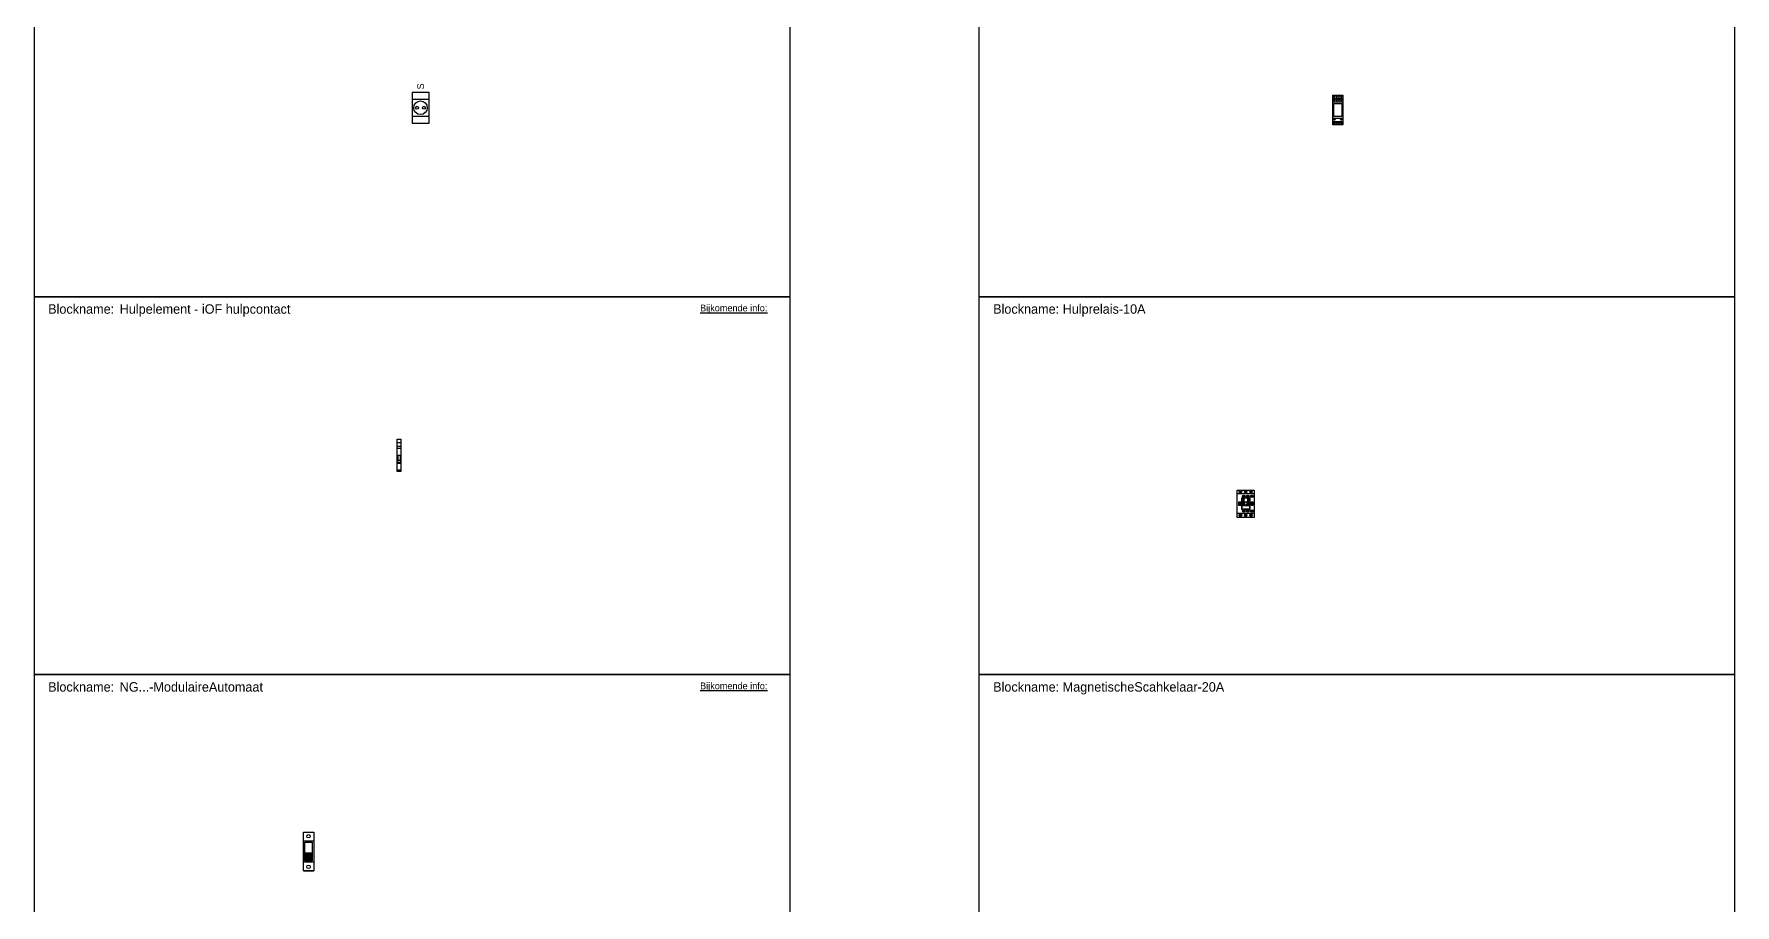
# Model space of a CAD drawing. Header units: millimetres. Extents: x -7152 to 5843, y -5056 to 10205.
# Drawn here: x 500 to 950, y 3739 to 3969.5 of the extents above; entities that cross this region are included whole.
import ezdxf
from ezdxf.enums import TextEntityAlignment as Align

# ---------------------------------------------------------------- set-up
doc = ezdxf.new("R2010")
doc.units = ezdxf.units.MM
doc.styles.get("Standard").update_dxf_attribs({"font": 'isoplus.shx'})

# ---------------------------------------------------------------- blocks, each defined once
blk = doc.blocks.new('StopcontactKast')
at = {"linetype": 'Continuous', "ltscale": 15}
for p, q in [((0, 2.25), (4.5, 2.25)), ((0, -2.25), (4.5, -2.25))]:
    blk.add_line(p, q, dxfattribs=at)
blk.add_lwpolyline([(0, -4.05), (4.5, -4.05), (4.5, 4.05), (0, 4.05)], close=True, dxfattribs=at)
for centre, radius in [((2.25, 0), 1.8), ((1.35, 0), 0.4), ((3.15, 0), 0.4)]:
    blk.add_circle(centre, radius, dxfattribs=at)
at = {"color": 1, "linetype": 'Continuous'}
blk.add_attdef('SBV', text='', height=1.8, rotation=90, dxfattribs=at).set_placement((2.25, 4.85), align=Align.MIDDLE_LEFT)
blk.add_attdef('SPBH', text='', height=1.8, dxfattribs=at).set_placement((2.25, 4.25), align=Align.BOTTOM_CENTER)
blk.add_attdef('SPOH', text='', height=1.8, dxfattribs=at).set_placement((2.25, -4.85), align=Align.TOP_CENTER)
blk.add_attdef('SPOV', text='', height=1.8, rotation=90, dxfattribs=at).set_placement((2.25, -4.85), align=Align.MIDDLE_RIGHT)
blk = doc.blocks.new('Hulpelement - iOF hulpcontact')
for p, q in [((0, 3.36), (0.9, 3.36)), ((0, 2.44), (0.9, 2.44)), ((0, 1.94), (0.9, 1.94)), ((0, -2.06), (0.9, -2.06)), ((0, -3.85), (0.9, -3.85))]:
    blk.add_line(p, q)
for points in [[(0, 4.3), (0.9, 4.3), (0.9, -4.3), (0, -4.3)], [(0.05, -1.29), (0.81, -1.29), (0.81, -1.93), (0.05, -1.93)]]:
    blk.add_lwpolyline(points, close=True)
blk.add_lwpolyline([(0.19, -1.29), (0.19, 0.07), (0.77, 0.07), (0.77, -1.29)])
blk = doc.blocks.new('*U418')
at = {"color": 0}
blk.add_lwpolyline([(0, 0), (200, 0), (200, 100), (0, 100)], close=True, dxfattribs=at)
blk.add_text('Blockname:', height=2.5, dxfattribs=at).set_placement((3.74, 98), align=Align.TOP_LEFT)
at = {"color": 0, "linetype": 'Continuous'}
blk.add_text('%%UBijkomende info:', height=1.8, dxfattribs=at).set_placement((176.22, 96.12))
at = {"color": 161, "linetype": 'Continuous', "ltscale": 15, "true_color": 0x8c9ff3}
blk.add_attdef('BLOCKNAME', (22.67, 95.5), '', height=2.5, dxfattribs=at)
blk = doc.blocks.new('*U436')
at = {"linetype": 'Continuous', "ltscale": 15}
h = blk.add_hatch(color=256, dxfattribs=at)
h.dxf.hatch_style = 1
h.paths.add_polyline_path([(2.19, -2.24), (2.19, -0.38), (0.53, -0.38), (0.53, -2.24)])
blk.add_line((0, -5.15), (2.7, -5.15), dxfattribs=at)
at = {"linetype": 'Continuous'}
for points in [[(2.7, -5.15), (0, -5.15), (0, 5.15), (2.7, 5.15)], [(0.37, 2.45), (2.33, 2.45), (2.33, -2.45), (0.37, -2.45)], [(0.53, -0.38), (2.19, -0.38), (2.19, -2.24), (0.53, -2.24)]]:
    blk.add_lwpolyline(points, close=True, dxfattribs=at)
blk.add_lwpolyline([(2.7, -2.8), (0, -2.8), (0, 2.8), (2.7, 2.8)], dxfattribs=at)
for centre in [(1.33, 4.04), (1.33, -4.04)]:
    blk.add_circle(centre, 0.457, dxfattribs=at)
at = {"color": 1, "linetype": 'Continuous', "ltscale": 15}
blk.add_attdef('1PVB', text='', height=1.8, rotation=90, dxfattribs=at).set_placement((1.35, 6.15), align=Align.MIDDLE_LEFT)
blk.add_attdef('1PBH', text='', height=1.8, dxfattribs=at).set_placement((1.35, 5.55), align=Align.BOTTOM_CENTER)
blk.add_attdef('1POH', text='', height=1.8, dxfattribs=at).set_placement((1.35, -7.65), align=Align.TOP_CENTER)
blk.add_attdef('1POV', text='', height=1.8, rotation=90, dxfattribs=at).set_placement((1.35, -7.65), align=Align.MIDDLE_RIGHT)
blk = doc.blocks.new('InsteekRelais')
for p, q in [((0, 3.04), (2.7, 3.04)), ((0, 2.15), (2.7, 2.15)), ((0, -2.15), (2.7, -2.15)), ((0, -3.04), (2.7, -3.04))]:
    blk.add_line(p, q)
for points in [[(0, 3.92), (2.7, 3.92), (2.7, -3.92), (0, -3.92)], [(0.3, 1.73), (2.4, 1.73), (2.4, -1.73), (0.3, -1.73)]]:
    blk.add_lwpolyline(points, close=True)
for centre in [(0.45, 3.45), (0.45, 2.56), (1.05, 3.45), (1.05, 2.56), (1.65, 3.45), (1.65, 2.56), (2.25, 3.45), (2.25, 2.56), (0.45, -2.56), (0.45, -3.45), (1.05, -3.45), (1.65, -3.45), (2.25, -2.56), (2.25, -3.45)]:
    blk.add_circle(centre, 0.2)
at = {"color": 1, "linetype": 'Continuous', "ltscale": 15}
blk.add_attdef('BH', text='', height=1.8, dxfattribs=at).set_placement((1.35, 4.33), align=Align.BOTTOM_CENTER)
blk.add_attdef('BV', text='', height=1.8, rotation=90, dxfattribs=at).set_placement((1.35, 4.93), align=Align.MIDDLE_LEFT)
blk.add_attdef('OH', text='', height=1.8, dxfattribs=at).set_placement((1.35, -4.92), align=Align.TOP_CENTER)
blk.add_attdef('OV', text='', height=1.8, rotation=90, dxfattribs=at).set_placement((1.35, -4.92), align=Align.MIDDLE_RIGHT)
blk = doc.blocks.new('Hulprelais-10A')
for p, q in [((4.48, 2.6), (0, 2.6)), ((2.49, 0.41), (2.03, 0.41)), ((4.48, -2.56), (0, -2.56)), ((2.19, -0.34), (2.33, -0.34))]:
    blk.add_line(p, q)
for points in [[(0, -3.61), (0, 3.61), (4.48, 3.61), (4.48, -3.61)], [(0.31, -0.38), (0.75, -0.38), (0.75, 0.42), (0.31, 0.42)], [(0.36, -0.32), (0.67, -0.32), (0.67, 0.4), (0.36, 0.4)], [(0.9, 3.29), (0.9, 3.13), (1.06, 3.13), (1.06, 3.01), (0.9, 3.01), (0.9, 2.85), (0.78, 2.85), (0.78, 3.01), (0.62, 3.01), (0.62, 3.13), (0.78, 3.13), (0.78, 3.29)], [(1.03, -0.38), (1.03, 0.42), (0.88, 0.42), (0.88, -0.38)], [(1.13, 1.44), (1.13, -1.4), (3.39, -1.4), (3.39, 1.44)], [(1.36, 1.4), (1.36, 0.6), (1.79, 0.6), (1.79, 1.4)], [(1.79, 2.19), (1.79, 2.01), (1.97, 2.01), (1.97, 1.89), (1.79, 1.89), (1.79, 1.72), (1.67, 1.72), (1.67, 1.89), (1.5, 1.89), (1.5, 2.01), (1.67, 2.01), (1.67, 2.19)], [(2.19, -0.42), (2.19, -0.31), (2.03, -0.31), (2.03, 0.51), (1.66, 0.51), (1.66, -0.42)], [(2.3, 3.29), (2.3, 3.13), (2.46, 3.13), (2.46, 3.01), (2.3, 3.01), (2.3, 2.85), (2.18, 2.85), (2.18, 3.01), (2.02, 3.01), (2.02, 3.13), (2.18, 3.13), (2.18, 3.29)], [(2.86, -0.42), (2.86, 0.51), (2.49, 0.51), (2.49, -0.3), (2.33, -0.3), (2.33, -0.42)], [(2.85, 2.19), (2.85, 2.01), (3.02, 2.01), (3.02, 1.89), (2.85, 1.89), (2.85, 1.72), (2.73, 1.72), (2.73, 1.89), (2.56, 1.89), (2.56, 2.01), (2.73, 2.01), (2.73, 2.19)], [(2.73, 0.6), (3.16, 0.6), (3.16, 1.4), (2.73, 1.4)], [(3.7, 3.29), (3.7, 3.13), (3.86, 3.13), (3.86, 3.01), (3.7, 3.01), (3.7, 2.85), (3.58, 2.85), (3.58, 3.01), (3.42, 3.01), (3.42, 3.13), (3.58, 3.13), (3.58, 3.29)], [(3.91, 2.19), (3.91, 2.01), (4.08, 2.01), (4.08, 1.89), (3.91, 1.89), (3.91, 1.72), (3.79, 1.72), (3.79, 1.89), (3.62, 1.89), (3.62, 2.01), (3.79, 2.01), (3.79, 2.19)], [(3.66, 0.42), (3.66, -0.39), (4.21, -0.39), (4.21, 0.42)], [(3.83, -0.32), (4.16, -0.32), (4.16, 0.28), (3.83, 0.28)], [(0.9, -2.81), (0.9, -2.97), (1.06, -2.97), (1.06, -3.09), (0.9, -3.09), (0.9, -3.25), (0.78, -3.25), (0.78, -3.09), (0.62, -3.09), (0.62, -2.97), (0.78, -2.97), (0.78, -2.81)], [(3.36, -0.58), (1.16, -0.58), (1.16, -1.38), (3.36, -1.38)], [(1.79, -1.68), (1.79, -1.85), (1.97, -1.85), (1.97, -1.97), (1.79, -1.97), (1.79, -2.15), (1.67, -2.15), (1.67, -1.97), (1.5, -1.97), (1.5, -1.85), (1.67, -1.85), (1.67, -1.68)], [(2.3, -2.81), (2.3, -2.97), (2.46, -2.97), (2.46, -3.09), (2.3, -3.09), (2.3, -3.25), (2.18, -3.25), (2.18, -3.09), (2.02, -3.09), (2.02, -2.97), (2.18, -2.97), (2.18, -2.81)], [(2.85, -1.68), (2.85, -1.85), (3.02, -1.85), (3.02, -1.97), (2.85, -1.97), (2.85, -2.15), (2.73, -2.15), (2.73, -1.97), (2.56, -1.97), (2.56, -1.85), (2.73, -1.85), (2.73, -1.68)], [(3.7, -2.81), (3.7, -2.97), (3.86, -2.97), (3.86, -3.09), (3.7, -3.09), (3.7, -3.25), (3.58, -3.25), (3.58, -3.09), (3.42, -3.09), (3.42, -2.97), (3.58, -2.97), (3.58, -2.81)], [(3.91, -1.68), (3.91, -1.85), (4.08, -1.85), (4.08, -1.97), (3.91, -1.97), (3.91, -2.15), (3.79, -2.15), (3.79, -1.97), (3.62, -1.97), (3.62, -1.85), (3.79, -1.85), (3.79, -1.68)]]:
    blk.add_lwpolyline(points, close=True)
for points in [[(1.66, 0.41), (1.44, 0.41), (1.44, -0.34), (1.66, -0.34)], [(2.86, -0.34), (3.08, -0.34), (3.08, 0.41), (2.86, 0.41)]]:
    blk.add_lwpolyline(points)
at = {"linetype": 'Continuous'}
for centre in [(0.84, 3.07), (1.73, 1.95), (2.24, 3.07), (2.79, 1.95), (3.64, 3.07), (3.85, 1.95), (0.84, -3.03), (1.73, -1.91), (2.24, -3.03), (2.79, -1.91), (3.64, -3.03), (3.85, -1.91)]:
    blk.add_circle(centre, 0.32, dxfattribs=at)
at = {"color": 1, "linetype": 'Continuous', "ltscale": 15}
blk.add_attdef('BH', text='', height=1.8, dxfattribs=at).set_placement((2.24, 4.01), align=Align.BOTTOM_CENTER)
blk.add_attdef('BV', text='', height=1.8, rotation=90, dxfattribs=at).set_placement((2.24, 4.61), align=Align.MIDDLE_LEFT)
blk.add_attdef('OH', text='', height=1.8, dxfattribs=at).set_placement((2.24, -4.61), align=Align.TOP_CENTER)
blk.add_attdef('OV', text='', height=1.8, rotation=90, dxfattribs=at).set_placement((2.24, -4.61), align=Align.MIDDLE_RIGHT)

msp = doc.modelspace()

# ---------------------------------------------------------------- linework, layer by layer
at = {"color": 7}
msp.add_lwpolyline([(500, 3900), (700, 3900), (700, 4000), (500, 4000)], close=True, dxfattribs=at)
at = {"color": 160, "linetype": 'Continuous'}
for points in [[(750, 3900), (950, 3900), (950, 4000), (750, 4000)], [(750, 3800), (950, 3800), (950, 3900), (750, 3900)]]:
    msp.add_lwpolyline(points, close=True, dxfattribs=at)
at = {"color": 110, "linetype": 'Continuous'}
msp.add_lwpolyline([(750, 3700), (950, 3700), (950, 3800), (750, 3800)], close=True, dxfattribs=at)

# ---------------------------------------------------------------- block references
at = {"linetype": 'Continuous'}
msp.add_blockref('StopcontactKast', (600, 3950), dxfattribs=at).add_auto_attribs({'SBV': 'S'})
for name, p in [('InsteekRelais', (843.586, 3949.441)), ('Hulpelement - iOF hulpcontact', (596.109, 3858.03)), ('*U436', (571.29, 3753.191))]:
    msp.add_blockref(name, p, dxfattribs=at)
at = {"color": 110, "linetype": 'Continuous'}
for p, values in [((500, 3800), {'BLOCKNAME': 'Hulpelement - iOF hulpcontact'}), ((500, 3700), {'BLOCKNAME': 'NG...-ModulaireAutomaat'})]:
    msp.add_blockref('*U418', p, dxfattribs=at).add_auto_attribs(values)
msp.add_blockref('Hulprelais-10A', (818.331, 3845.224))

# ---------------------------------------------------------------- texts
at = {"color": 7}
for s, p in [('Blockname: Hulprelais-10A', (753.742, 3898)), ('Blockname: MagnetischeScahkelaar-20A', (753.742, 3798))]:
    msp.add_text(s, height=2.5, dxfattribs=at).set_placement(p, align=Align.TOP_LEFT)

doc.saveas('drawing.dxf')
